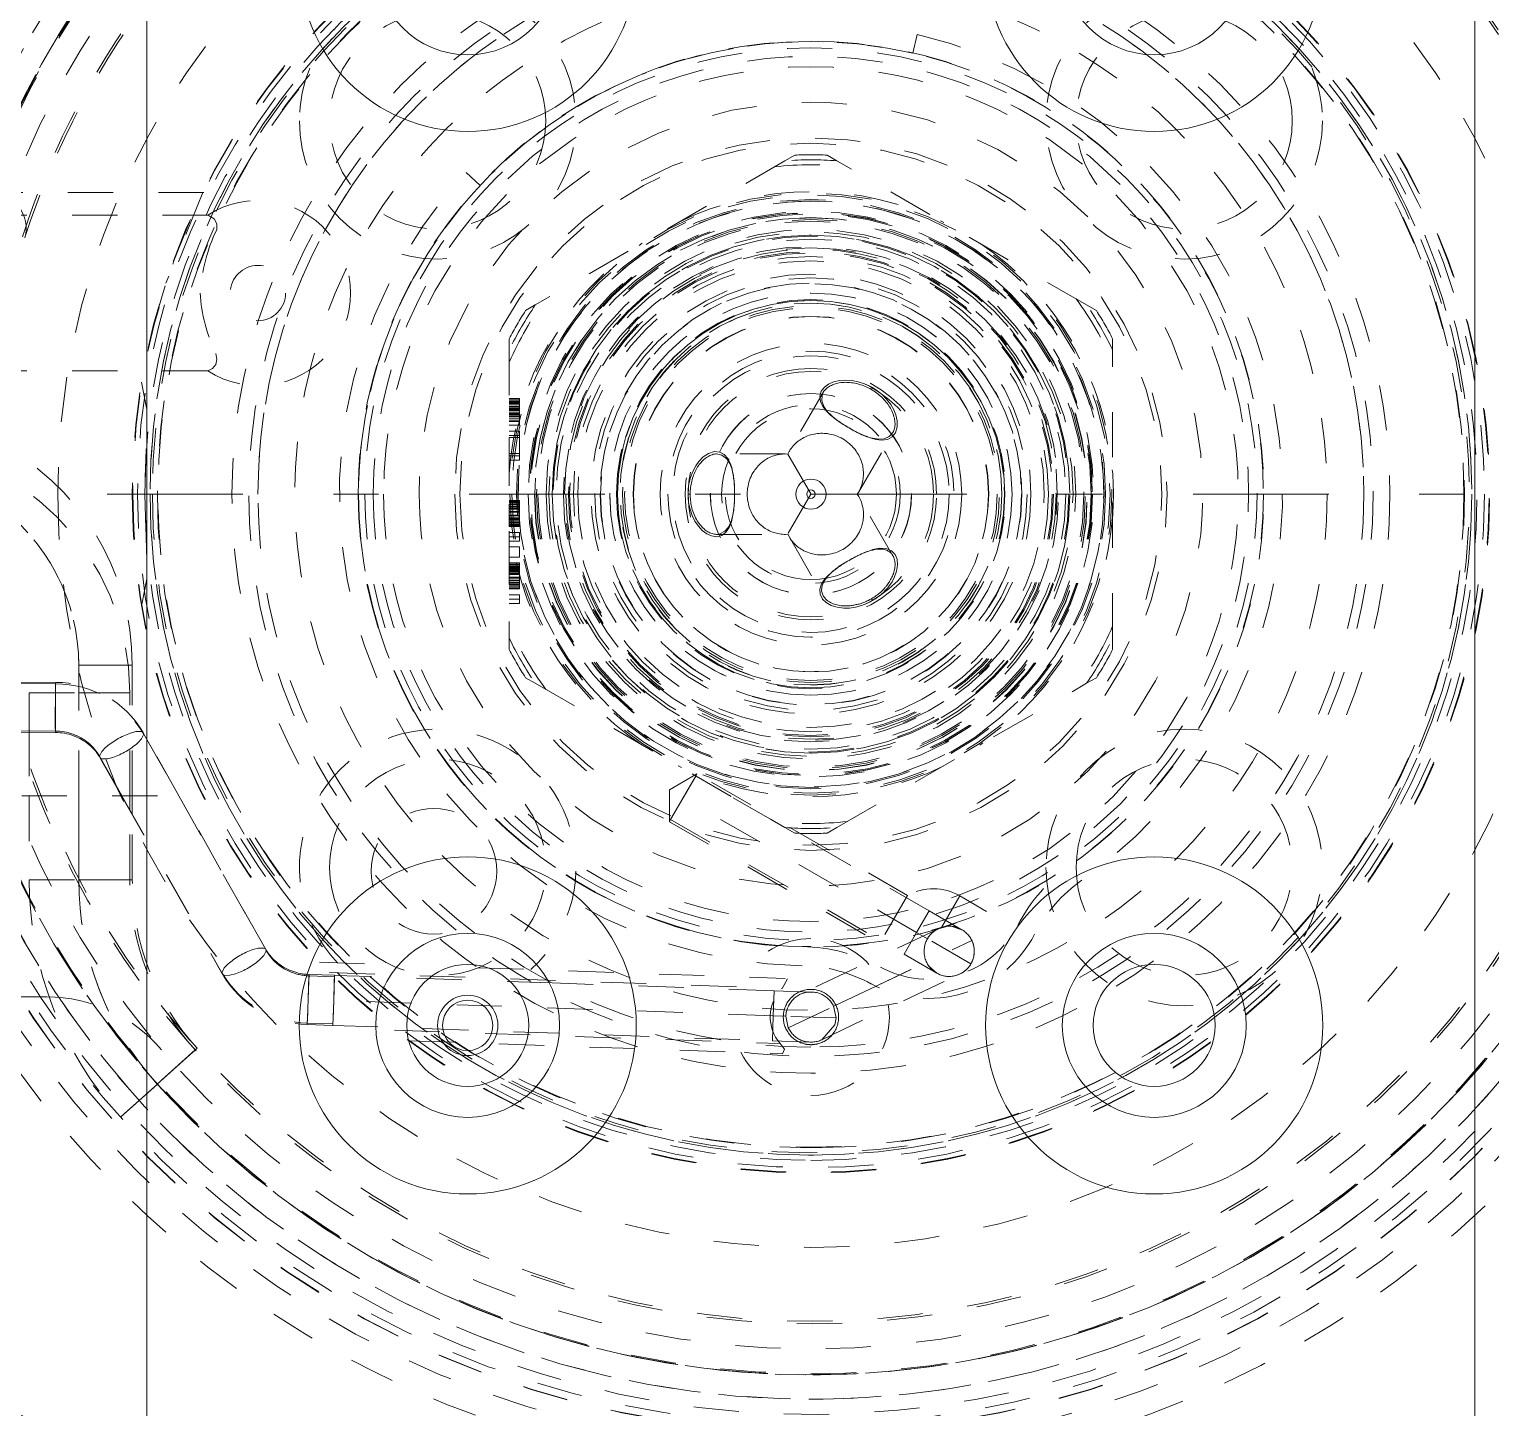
# Model space of a CAD drawing. Header units: millimetres. Extents: x 0 to 1189, y 0 to 841.
# Drawn here: x 225.45 to 254.52, y 217.83 to 245.25 of the extents above; entities that cross this region are included whole.
import ezdxf

# ---------------------------------------------------------------- set-up
doc = ezdxf.new("R2010")
doc.units = ezdxf.units.MM
for name, pattern in [('_..__..__..__.._', [1.8, 0.9, -0.9]), ('______....__....', [7.2, 2.7, -1.8, 0.9, -1.8]), ('________________', [0])]:
    doc.linetypes.add(name, pattern=pattern)

# ---------------------------------------------------------------- blocks, each defined once
blk = doc.blocks.new('D_FRAME_VIEW@1506')
at = {"color": 9, "linetype": '________________', "lineweight": 9, "true_color": 0xb1b1f0}
for p, q in [((227.792, 216.7), (227.792, 255.3)), ((254.208, 216.7), (254.208, 255.3))]:
    blk.add_line(p, q, dxfattribs=at)
at = {"color": 253, "linetype": '_..__..__..__.._', "lineweight": 9, "true_color": 0xacacac}
for p, q in [((243.025, 244.769), (243.11, 245.14)), ((240.483, 242.63), (235.517, 239.762)), ((240.678, 242.742), (240.483, 242.63)), ((241.517, 242.63), (241.322, 242.742)), ((246.483, 239.762), (241.517, 242.63)), ((234.14, 242.397), (234.418, 242.138)), ((228.92, 242), (223.5, 242)), ((228.906, 242), (228.168, 240.193)), ((229.003, 241.549), (224.759, 241.549)), ((228.153, 240.146), (227.968, 239.521)), ((235.517, 239.762), (235.322, 239.65)), ((246.678, 239.65), (246.483, 239.762)), ((235, 239.092), (235, 238.867)), ((247, 238.867), (247, 239.092)), ((235, 238.867), (235, 233.133)), ((247, 233.133), (247, 238.867)), ((229.003, 238.451), (223.563, 238.451)), ((227.792, 237.684), (227.686, 238.23)), ((242.223, 238.118), (242.202, 238.081)), ((235, 237.903), (235.2, 237.903)), ((235, 237.874), (235.2, 237.874)), ((235, 237.846), (235.2, 237.846)), ((235, 237.831), (235.2, 237.831)), ((235.2, 237.831), (235.2, 237.903)), ((235.2, 237.817), (235.2, 237.831)), ((241.245, 238.024), (240.564, 236.845)), ((235, 237.817), (235.2, 237.817)), ((235, 237.802), (235.2, 237.802)), ((235, 237.774), (235.2, 237.774)), ((235, 237.745), (235.2, 237.745)), ((235, 237.73), (235.2, 237.73)), ((235, 237.702), (235.2, 237.702)), ((235, 237.687), (235.2, 237.687)), ((235, 237.673), (235.2, 237.673)), ((235, 237.658), (235.2, 237.658)), ((235, 237.615), (235.2, 237.615)), ((235, 237.601), (235.2, 237.601)), ((235, 237.586), (235.2, 237.586)), ((235, 237.572), (235.2, 237.572)), ((235, 237.543), (235.2, 237.543)), ((235.2, 237.802), (235.2, 237.817)), ((235.2, 237.774), (235.2, 237.802)), ((235.2, 237.73), (235.2, 237.774)), ((235.2, 237.702), (235.2, 237.73)), ((235.2, 237.687), (235.2, 237.702)), ((235.2, 237.673), (235.2, 237.687)), ((235.2, 237.601), (235.2, 237.673)), ((235.2, 237.586), (235.2, 237.601)), ((235.2, 237.572), (235.2, 237.586)), ((235.2, 237.543), (235.2, 237.572)), ((235.2, 237.514), (235.2, 237.543)), ((227.75, 236.005), (227.792, 237.31)), ((235, 237.514), (235.2, 237.514)), ((235, 237.471), (235.2, 237.471)), ((235, 237.442), (235.2, 237.442)), ((235, 237.37), (235.2, 237.37)), ((235, 237.255), (235.2, 237.255)), ((235.2, 237.471), (235.2, 237.514)), ((235.2, 237.442), (235.2, 237.471)), ((235.2, 237.37), (235.2, 237.442)), ((235.2, 237.125), (235.2, 237.255)), ((235, 237.169), (235.2, 237.169)), ((235, 236.765), (235, 237.125)), ((235, 237.125), (235.2, 237.125)), ((235.2, 236.765), (235.2, 237.125)), ((241.95, 236.045), (242.631, 237.224)), ((235, 236.809), (235.2, 236.809)), ((235, 236.679), (235, 236.765)), ((235, 236.765), (235.2, 236.765)), ((235, 236.679), (235.2, 236.679)), ((235.2, 236.679), (235.2, 236.765)), ((240.486, 236.8), (239.124, 236.8)), ((240.539, 236.798), (240.486, 236.8)), ((240.564, 236.845), (240.539, 236.798)), ((240.539, 236.798), (241, 236)), ((227.792, 234.691), (227.75, 236.005)), ((235, 235.872), (235.2, 235.872)), ((235, 235.858), (235.2, 235.858)), ((235, 235.844), (235.2, 235.844)), ((235, 235.829), (235.2, 235.829)), ((235, 235.8), (235.2, 235.8)), ((235, 235.8), (235, 235.757)), ((235, 235.786), (235.2, 235.786)), ((235.2, 235.844), (235.2, 235.872)), ((235.2, 235.8), (235.2, 235.844)), ((235.2, 235.728), (235.2, 235.8)), ((238.555, 236), (238.597, 236)), ((241, 236), (240.539, 235.202)), ((241, 236), (241.921, 236)), ((241.921, 236), (241.95, 236.045)), ((241.95, 235.955), (241.921, 236)), ((242.631, 234.775), (241.95, 235.955)), ((235, 235.757), (235.2, 235.757)), ((235, 235.757), (235, 235.699)), ((235, 235.728), (235.2, 235.728)), ((235, 235.714), (235.2, 235.714)), ((235, 235.699), (235.2, 235.699)), ((235, 235.699), (235, 235.642)), ((235, 235.656), (235.2, 235.656)), ((235, 235.642), (235.2, 235.642)), ((235, 235.642), (235, 235.584)), ((235, 235.584), (235.2, 235.584)), ((235, 235.584), (235, 235.57)), ((235, 235.57), (235.2, 235.57)), ((235, 235.498), (235, 235.57)), ((235, 235.527), (235.2, 235.527)), ((235, 235.512), (235.2, 235.512)), ((235, 235.498), (235.2, 235.498)), ((235, 235.426), (235, 235.498)), ((235.2, 235.656), (235.2, 235.728)), ((235.2, 235.57), (235.2, 235.656)), ((235.2, 235.498), (235.2, 235.57)), ((235.2, 235.426), (235.2, 235.498)), ((235, 235.469), (235.2, 235.469)), ((235, 235.44), (235.2, 235.44)), ((235, 235.426), (235.2, 235.426)), ((235, 235.383), (235, 235.426)), ((235, 235.397), (235.2, 235.397)), ((235, 235.383), (235.2, 235.383)), ((235, 235.354), (235, 235.383)), ((235, 235.368), (235.2, 235.368)), ((235, 235.354), (235.2, 235.354)), ((235, 235.239), (235.2, 235.239)), ((235, 235.152), (235, 235.239)), ((235.2, 235.383), (235.2, 235.426)), ((235.2, 235.354), (235.2, 235.383)), ((235.2, 235.152), (235.2, 235.239)), ((240.486, 235.2), (240.539, 235.202)), ((240.539, 235.202), (240.564, 235.155)), ((235, 235.152), (235.2, 235.152)), ((235, 235.066), (235, 235.152)), ((235, 235.066), (235.2, 235.066)), ((235, 234.951), (235.2, 234.951)), ((235.2, 235.066), (235.2, 235.152)), ((235.2, 234.749), (235.2, 234.951)), ((239.125, 235.2), (240.486, 235.2)), ((240.564, 235.155), (241.245, 233.976)), ((235, 234.749), (235.2, 234.749)), ((235, 234.634), (235.2, 234.634)), ((235.2, 234.605), (235.2, 234.634)), ((241.76, 234.683), (241.928, 234.774)), ((235, 234.605), (235.2, 234.605)), ((235, 234.59), (235.2, 234.59)), ((235, 234.562), (235.2, 234.562)), ((235, 234.562), (235, 234.547)), ((235, 234.547), (235.2, 234.547)), ((235, 234.547), (235, 234.518)), ((235, 234.533), (235.2, 234.533)), ((235, 234.518), (235.2, 234.518)), ((235, 234.518), (235, 234.475)), ((235, 234.504), (235.2, 234.504)), ((235, 234.49), (235.2, 234.49)), ((235, 234.475), (235.2, 234.475)), ((235, 234.475), (235, 234.432)), ((235, 234.461), (235.2, 234.461)), ((235, 234.432), (235.2, 234.432)), ((235, 234.432), (235, 234.331)), ((235, 234.418), (235.2, 234.418)), ((235, 234.403), (235.2, 234.403)), ((235, 234.346), (235.2, 234.346)), ((235, 234.331), (235.2, 234.331)), ((235, 234.331), (235, 234.288)), ((235.2, 234.562), (235.2, 234.605)), ((235.2, 234.49), (235.2, 234.562)), ((235.2, 234.418), (235.2, 234.49)), ((235.2, 234.346), (235.2, 234.418)), ((235.2, 234.274), (235.2, 234.346)), ((227.686, 233.77), (227.792, 234.316)), ((235, 234.288), (235.2, 234.288)), ((235, 234.288), (235, 234.245)), ((235, 234.274), (235.2, 234.274)), ((235, 234.245), (235.2, 234.245)), ((235, 234.245), (235, 234.216)), ((235, 234.216), (235.2, 234.216)), ((235, 234.216), (235, 234.202)), ((235, 234.202), (235.2, 234.202)), ((235, 234.187), (235.2, 234.187)), ((235, 234.158), (235.2, 234.158)), ((235, 234.13), (235.2, 234.13)), ((235, 234.115), (235.2, 234.115)), ((235.2, 234.202), (235.2, 234.274)), ((235.2, 234.158), (235.2, 234.202)), ((235.2, 234.13), (235.2, 234.158)), ((235.2, 234.115), (235.2, 234.13)), ((235, 234), (235.2, 234)), ((235, 233.913), (235.2, 233.913)), ((235, 233.827), (235.2, 233.827)), ((235.2, 233.913), (235.2, 234)), ((235.2, 233.827), (235.2, 233.913)), ((242.223, 233.882), (242.202, 233.919)), ((235, 233.133), (235, 232.908)), ((247, 232.908), (247, 233.133)), ((226.435, 232.6), (227.5, 232.6)), ((226.435, 232.6), (227.5, 232.6)), ((226.435, 230), (226.435, 232.6)), ((226.435, 230), (226.435, 232.6)), ((227.5, 232.6), (226.435, 232.6)), ((227.5, 232.6), (226.435, 232.6)), ((226.435, 232.6), (226.435, 230)), ((226.435, 232.6), (226.435, 230)), ((227.5, 230), (227.5, 232.6)), ((208.975, 232.367), (225.974, 232.228)), ((225.976, 232.256), (208.977, 232.396)), ((235.322, 232.35), (235.517, 232.238)), ((246.483, 232.238), (246.678, 232.35)), ((225.974, 232.228), (225.968, 231.26)), ((225.97, 231.288), (225.976, 232.256)), ((225.976, 232.256), (225.974, 232.228)), ((235.517, 232.238), (240.483, 229.37)), ((241.517, 229.37), (246.483, 232.238)), ((208.97, 231.428), (225.97, 231.288)), ((208.968, 231.399), (225.968, 231.26)), ((225.968, 231.26), (225.97, 231.288)), ((227.715, 231.262), (227.73, 231.225)), ((228.429, 230), (227.715, 231.262)), ((227.73, 231.225), (228.423, 230)), ((226.863, 230.749), (226.848, 230.787)), ((226.848, 230.787), (227.293, 230)), ((226.849, 230.774), (226.863, 230.75)), ((226.863, 230.75), (227.287, 230)), ((238.733, 230.438), (238.183, 230.121)), ((238.458, 229.962), (238.707, 230.393)), ((238.465, 229.974), (238.714, 230.405)), ((243.349, 227.713), (238.707, 230.393)), ((238.714, 230.405), (238.733, 230.438)), ((242.921, 228.02), (238.733, 230.438)), ((223.5, 230), (228.92, 230)), ((226.435, 228.328), (226.435, 230)), ((226.435, 228.328), (226.435, 230)), ((226.435, 230), (226.435, 228.328)), ((226.435, 230), (226.435, 228.328)), ((227.287, 230), (229.284, 226.47)), ((227.293, 230), (229.283, 226.481)), ((227.5, 229.634), (227.5, 230)), ((228.423, 230), (230.166, 226.92)), ((230.15, 226.957), (228.429, 230)), ((238.183, 230.121), (238.183, 229.486)), ((238.451, 229.951), (238.465, 229.974)), ((238.202, 229.519), (238.451, 229.951)), ((238.209, 229.531), (238.458, 229.962)), ((243.1, 227.282), (238.458, 229.962)), ((243.1, 227.282), (238.458, 229.962)), ((227.5, 229.624), (227.5, 229.634)), ((227.5, 228.328), (227.5, 229.624)), ((238.183, 229.486), (238.202, 229.519)), ((238.183, 229.486), (242.324, 227.095)), ((238.209, 229.531), (242.851, 226.85)), ((240.483, 229.37), (240.678, 229.258)), ((241.322, 229.258), (241.517, 229.37)), ((226.435, 228.328), (227.45, 228.328)), ((226.435, 228.328), (227.5, 228.328)), ((227.45, 228.328), (226.435, 228.328)), ((227.45, 228.328), (226.435, 228.328)), ((227.45, 228.328), (227.5, 228.328)), ((227.5, 228.328), (227.45, 228.328)), ((227.5, 228.328), (227.45, 228.328)), ((242.921, 228.02), (242.395, 227.109)), ((243.6, 227.384), (243.961, 228.009)), ((243.6, 227.384), (243.961, 228.009)), ((244.492, 227.702), (243.961, 228.009)), ((243.1, 227.282), (243.349, 227.713)), ((243.999, 227.338), (243.349, 227.713)), ((243.536, 227.357), (240.786, 226.05)), ((243.791, 227.405), (243.999, 227.338)), ((242.182, 226.162), (244.202, 227.121)), ((242.851, 226.85), (243.1, 227.282)), ((244.183, 226.657), (243.1, 227.282)), ((243.317, 227.157), (243.1, 227.282)), ((243.305, 227.135), (243.317, 227.157)), ((243.317, 227.157), (243.33, 227.177)), ((230.15, 226.957), (230.166, 226.92)), ((242.851, 226.85), (243.501, 226.476)), ((229.299, 226.444), (229.283, 226.481)), ((231.222, 226.692), (232.634, 226.643)), ((231.423, 226.485), (240.425, 226.17)), ((234.38, 226.582), (240.485, 226.368)), ((240.548, 225.385), (243.298, 226.692)), ((243.501, 226.476), (243.34, 226.621)), ((229.284, 226.47), (229.298, 226.444)), ((229.298, 226.444), (229.299, 226.444)), ((231.015, 226.419), (230.981, 225.451)), ((230.986, 225.58), (231.012, 226.319)), ((231.012, 226.319), (231.016, 226.447)), ((231.016, 226.447), (231.015, 226.419)), ((231.015, 226.419), (231.522, 226.401)), ((231.523, 226.43), (231.016, 226.447)), ((231.506, 225.932), (231.522, 226.401)), ((231.519, 226.301), (231.506, 225.932)), ((231.523, 226.43), (231.519, 226.301)), ((235.854, 226.278), (231.523, 226.429)), ((240.268, 226.124), (235.854, 226.278)), ((240.425, 226.17), (240.531, 226.358)), ((241.214, 225.15), (243.961, 226.456)), ((225.801, 226), (201.5, 226)), ((225.801, 226), (201.5, 226)), ((231.488, 225.434), (231.506, 225.932)), ((231.506, 225.932), (231.493, 225.562)), ((240.25, 225.626), (231.506, 225.932)), ((240.25, 225.626), (231.506, 225.932)), ((240.25, 225.626), (240.268, 226.124)), ((241.017, 226.098), (240.268, 226.124)), ((241.485, 225.83), (242.182, 226.162)), ((240.233, 225.129), (240.25, 225.626)), ((241.499, 225.583), (240.25, 225.626)), ((240.5, 225.617), (240.25, 225.626)), ((240.55, 225.386), (240.5, 225.617)), ((241.45, 225.814), (241.5, 225.583)), ((241.452, 225.815), (241.485, 225.83)), ((230.981, 225.451), (230.982, 225.48)), ((230.981, 225.451), (231.488, 225.434)), ((230.982, 225.48), (230.986, 225.58)), ((230.982, 225.48), (231.489, 225.462)), ((231.489, 225.462), (231.488, 225.434)), ((231.488, 225.434), (240.233, 225.129)), ((231.493, 225.562), (231.489, 225.462)), ((232.718, 225.339), (240.387, 225.071)), ((241.473, 225.443), (241.215, 225.148)), ((241.5, 225.583), (241.473, 225.443)), ((232.995, 225.129), (240.432, 224.869)), ((240.233, 225.129), (240.982, 225.102)), ((227.998, 224.265), (228.788, 224.978)), ((227.998, 224.265), (228.788, 224.978)), ((228.253, 224.495), (228.643, 224.847)), ((228.643, 224.847), (228.254, 224.496)), ((228.643, 224.847), (228.788, 224.978)), ((228.75, 224.944), (228.643, 224.847)), ((228.788, 224.978), (228.75, 224.944)), ((228.254, 224.496), (227.997, 224.265)), ((227.997, 224.265), (228.253, 224.495))]:
    blk.add_line(p, q, dxfattribs=at)
at = {"color": 251, "linetype": '_..__..__..__.._', "lineweight": 9, "true_color": 0x48534a}
for p, q in [((225.45, 232.05), (227.45, 232.05)), ((225.45, 232.05), (226.45, 232.05)), ((225.45, 232.05), (226.45, 232.05)), ((225.45, 232.05), (226.45, 232.05)), ((225.45, 232.05), (225.45, 231.292)), ((226.45, 232.05), (227.45, 232.05)), ((226.45, 232.05), (227.45, 232.05)), ((226.45, 232.05), (227.45, 232.05)), ((227.45, 230), (227.45, 232.05)), ((225.45, 231.292), (225.45, 230)), ((225.45, 230), (225.45, 228.328)), ((227.45, 229.722), (227.45, 230)), ((227.45, 229.712), (227.45, 229.722)), ((227.45, 228.328), (227.45, 229.712)), ((225.45, 228.328), (226.45, 228.328)), ((225.45, 228.328), (226.435, 228.328)), ((225.45, 228.328), (226.435, 228.328)), ((225.45, 228.328), (226.45, 228.328)), ((226.435, 228.328), (227.45, 228.328)), ((226.435, 228.328), (227.45, 228.328)), ((226.45, 228.328), (227.45, 228.328)), ((226.45, 228.328), (227.45, 228.328)), ((228.751, 224.945), (228.008, 224.275)), ((228.751, 224.945), (228.008, 224.275)), ((228.751, 224.945), (228.008, 224.275)), ((228.751, 224.945), (228.008, 224.275)), ((227.266, 223.606), (228.008, 224.275)), ((228.008, 224.275), (227.266, 223.606)), ((227.266, 223.606), (228.008, 224.275)), ((228.008, 224.275), (227.266, 223.606))]:
    blk.add_line(p, q, dxfattribs=at)
at = {"color": 253, "linetype": '_..__..__..__.._', "lineweight": 9, "true_color": 0xbeb69e}
blk.add_line((225.801, 226), (201.5, 226), dxfattribs=at)
at = {"color": 9, "linetype": '________________', "lineweight": 9, "true_color": 0xb1b1f0, "extrusion": (0, 0, -1)}
for points in [[(-213.263, 237.016, 0.382537), (-230.81, 258.03), (-231.505, 258.097), (-232.193, 258.136), (-232.872, 258.149), (-232.872, 258.149)], [(-249.128, 258.149, 0.376706), (-268.518, 240.209, 0.034882), (-268.737, 237.016)], [(-232.872, 213.851, 0.376706), (-213.482, 231.791, 0.034882), (-213.263, 234.984)], [(-268.737, 234.984, 0.382537), (-251.19, 213.97), (-250.495, 213.903), (-249.807, 213.864), (-249.128, 213.851), (-249.128, 213.851)]]:
    blk.add_lwpolyline(points, format="xyb", dxfattribs=at)
at = {"color": 253, "linetype": '_..__..__..__.._', "lineweight": 9, "true_color": 0xacacac}
for points in [[(228.851, 240, -0.095748), (229.179, 241.26), (229.18, 241.378), (229.126, 241.473), (229.029, 241.538), (229.003, 241.549), (229.003, 241.549)], [(229.003, 238.451), (229.093, 238.498), (229.164, 238.578), (229.185, 238.678), (229.165, 238.797), (229.165, 238.797, -0.101757), (228.851, 240)], [(230.166, 226.92), (230.25, 226.795), (230.318, 226.719), (230.413, 226.635), (230.519, 226.562), (230.635, 226.504), (230.635, 226.504, 0.0929), (231.015, 226.419)]]:
    blk.add_lwpolyline(points, format="xyb", dxfattribs=at)
at = {"color": 253, "linetype": '_..__..__..__.._', "lineweight": 9, "true_color": 0xacacac, "extrusion": (0, 0, -1)}
for points in [[(-241.76, 237.317, 0.063098), (-241.314, 237.642), (-241.236, 237.74), (-241.188, 237.843), (-241.175, 237.946), (-241.203, 238.047), (-241.268, 238.129), (-241.349, 238.189), (-241.45, 238.233), (-241.572, 238.26), (-241.688, 238.267), (-241.813, 238.259), (-241.941, 238.234), (-242.068, 238.193), (-242.161, 238.151), (-242.223, 238.118), (-242.223, 238.118)], [(-242.223, 238.118), (-242.309, 238.063), (-242.414, 237.98), (-242.506, 237.886), (-242.586, 237.783), (-242.647, 237.677), (-242.689, 237.578), (-242.717, 237.458), (-242.718, 237.338), (-242.683, 237.221), (-242.618, 237.139), (-242.523, 237.09), (-242.412, 237.074), (-242.285, 237.089), (-242.285, 237.089, 0.077185), (-241.76, 237.317)], [(-241.76, 237.317, 0.046985), (-241.413, 237.556), (-241.322, 237.647), (-241.255, 237.742), (-241.214, 237.856), (-241.22, 237.964), (-241.245, 238.024), (-241.245, 238.024)], [(-242.631, 237.224), (-242.559, 237.145), (-242.459, 237.101), (-242.353, 237.092), (-242.224, 237.111), (-242.224, 237.111, 0.0675), (-241.76, 237.317)], [(-238.555, 236), (-238.559, 236.103), (-238.572, 236.203), (-238.603, 236.33), (-238.65, 236.453), (-238.708, 236.563), (-238.767, 236.647), (-238.858, 236.742), (-238.961, 236.809), (-239.076, 236.845), (-239.185, 236.838), (-239.276, 236.791), (-239.347, 236.712), (-239.403, 236.601), (-239.403, 236.601, 0.086152), (-239.48, 236)], [(-239.124, 236.8), (-239.229, 236.778), (-239.324, 236.705), (-239.386, 236.608), (-239.425, 236.507), (-239.425, 236.507, 0.068242), (-239.48, 236)], [(-239.48, 236, 0.062991), (-239.421, 235.451), (-239.375, 235.334), (-239.31, 235.241), (-239.228, 235.178), (-239.125, 235.152), (-239.021, 235.168), (-238.928, 235.209), (-238.837, 235.277), (-238.76, 235.361), (-238.692, 235.463), (-238.637, 235.576), (-238.595, 235.699), (-238.567, 235.829), (-238.557, 235.931), (-238.555, 236), (-238.555, 236)], [(-239.48, 236, 0.046753), (-239.446, 235.581), (-239.413, 235.457), (-239.36, 235.344), (-239.289, 235.261), (-239.189, 235.208), (-239.125, 235.2), (-239.125, 235.2)], [(-241.76, 234.683, 0.063475), (-242.263, 234.906), (-242.367, 234.924), (-242.495, 234.918), (-242.605, 234.87), (-242.673, 234.797), (-242.712, 234.704), (-242.721, 234.586), (-242.702, 234.467), (-242.664, 234.356), (-242.614, 234.257), (-242.543, 234.157), (-242.543, 234.157, 0.093309), (-242.223, 233.882)], [(-242.223, 233.882), (-242.111, 233.827), (-242.008, 233.786), (-241.883, 233.752), (-241.766, 233.734), (-241.655, 233.732), (-241.523, 233.749), (-241.402, 233.787), (-241.304, 233.842), (-241.229, 233.913), (-241.181, 234.01), (-241.177, 234.111), (-241.21, 234.213), (-241.277, 234.316), (-241.277, 234.316, 0.085426), (-241.76, 234.683)], [(-241.245, 233.976), (-241.212, 234.08), (-241.225, 234.189), (-241.274, 234.289), (-241.339, 234.372), (-241.339, 234.372, 0.064344), (-241.679, 234.635)], [(-226.848, 230.787), (-226.894, 230.881), (-226.967, 230.959), (-226.967, 230.959, 0.095303), (-227.464, 231.248), (-227.573, 231.277), (-227.679, 231.279), (-227.715, 231.262), (-227.715, 231.262)], [(-227.73, 231.225), (-227.684, 231.131), (-227.611, 231.053), (-227.611, 231.053, 0.095303), (-227.114, 230.764), (-227.005, 230.735), (-226.899, 230.733), (-226.863, 230.749), (-226.863, 230.749)], [(-229.283, 226.481), (-229.33, 226.576), (-229.403, 226.653), (-229.403, 226.653, 0.095307), (-229.899, 226.942), (-230.008, 226.971), (-230.115, 226.973), (-230.15, 226.957), (-230.15, 226.957)], [(-230.166, 226.92), (-230.119, 226.825), (-230.046, 226.748), (-230.046, 226.748, 0.095307), (-229.55, 226.459), (-229.441, 226.43), (-229.334, 226.428), (-229.299, 226.444), (-229.299, 226.444)]]:
    blk.add_lwpolyline(points, format="xyb", dxfattribs=at)
for points in [[(-241.245, 238.024), (-241.246, 238.026), (-241.258, 238.045), (-241.272, 238.063), (-241.287, 238.08), (-241.303, 238.096), (-241.322, 238.112), (-241.341, 238.126), (-241.362, 238.14), (-241.384, 238.153), (-241.407, 238.164), (-241.431, 238.175), (-241.447, 238.181), (-241.465, 238.188), (-241.487, 238.195), (-241.509, 238.201), (-241.532, 238.206), (-241.564, 238.213), (-241.597, 238.218), (-241.631, 238.221), (-241.658, 238.223), (-241.686, 238.224), (-241.714, 238.223), (-241.744, 238.222), (-241.776, 238.22), (-241.807, 238.216), (-241.839, 238.212), (-241.871, 238.206), (-241.902, 238.199), (-241.931, 238.192), (-241.959, 238.184), (-241.989, 238.175), (-242.02, 238.165), (-242.05, 238.154), (-242.08, 238.142), (-242.111, 238.128), (-242.141, 238.114), (-242.171, 238.098), (-242.202, 238.081)], [(-242.202, 238.081), (-242.229, 238.064), (-242.257, 238.047), (-242.284, 238.029), (-242.31, 238.01), (-242.335, 237.99), (-242.36, 237.97), (-242.384, 237.949), (-242.408, 237.928), (-242.43, 237.906), (-242.452, 237.883), (-242.475, 237.858), (-242.497, 237.832), (-242.516, 237.807), (-242.534, 237.782), (-242.552, 237.757), (-242.568, 237.732), (-242.582, 237.707), (-242.596, 237.682), (-242.608, 237.657), (-242.622, 237.626), (-242.634, 237.597), (-242.644, 237.567), (-242.652, 237.539), (-242.659, 237.51), (-242.665, 237.483), (-242.669, 237.456), (-242.671, 237.431), (-242.672, 237.406), (-242.672, 237.381), (-242.671, 237.357), (-242.668, 237.333), (-242.663, 237.309), (-242.657, 237.286), (-242.649, 237.264), (-242.64, 237.243), (-242.631, 237.224)], [(-238.597, 236), (-238.597, 236.034), (-238.599, 236.067), (-238.601, 236.1), (-238.605, 236.133), (-238.609, 236.165), (-238.615, 236.196), (-238.621, 236.228), (-238.628, 236.258), (-238.635, 236.288), (-238.644, 236.318), (-238.654, 236.348), (-238.664, 236.378), (-238.676, 236.407), (-238.689, 236.436), (-238.702, 236.464), (-238.716, 236.49), (-238.73, 236.516), (-238.746, 236.541), (-238.762, 236.565), (-238.778, 236.588), (-238.796, 236.61), (-238.813, 236.631), (-238.831, 236.651), (-238.849, 236.669), (-238.868, 236.687), (-238.886, 236.702), (-238.905, 236.717), (-238.925, 236.732), (-238.946, 236.745), (-238.967, 236.757), (-238.989, 236.768), (-239.011, 236.777), (-239.033, 236.785), (-239.056, 236.792), (-239.079, 236.796), (-239.101, 236.799), (-239.123, 236.8), (-239.124, 236.8)], [(-239.125, 235.2), (-239.122, 235.2), (-239.1, 235.201), (-239.077, 235.204), (-239.054, 235.209), (-239.032, 235.215), (-239.011, 235.222), (-238.991, 235.231), (-238.971, 235.241), (-238.951, 235.252), (-238.931, 235.264), (-238.911, 235.278), (-238.892, 235.293), (-238.874, 235.308), (-238.855, 235.325), (-238.838, 235.342), (-238.82, 235.361), (-238.807, 235.376), (-238.791, 235.395), (-238.774, 235.418), (-238.758, 235.441), (-238.739, 235.469), (-238.722, 235.498), (-238.706, 235.529), (-238.691, 235.56), (-238.676, 235.593), (-238.663, 235.626), (-238.651, 235.661), (-238.64, 235.696), (-238.632, 235.725), (-238.625, 235.755), (-238.618, 235.784), (-238.613, 235.814), (-238.608, 235.845), (-238.604, 235.875), (-238.601, 235.906), (-238.599, 235.937), (-238.597, 235.969), (-238.597, 236)], [(-241.928, 234.774), (-241.935, 234.778), (-241.954, 234.787), (-241.972, 234.796), (-241.994, 234.806), (-242.015, 234.815), (-242.037, 234.825), (-242.058, 234.834), (-242.08, 234.842), (-242.102, 234.85), (-242.128, 234.86), (-242.154, 234.868), (-242.18, 234.876), (-242.205, 234.884), (-242.228, 234.889), (-242.253, 234.895), (-242.28, 234.9), (-242.309, 234.904), (-242.339, 234.907), (-242.371, 234.908), (-242.404, 234.907), (-242.435, 234.903), (-242.462, 234.898), (-242.486, 234.891), (-242.506, 234.884), (-242.524, 234.876), (-242.539, 234.868), (-242.551, 234.86), (-242.562, 234.853), (-242.57, 234.847), (-242.58, 234.838), (-242.589, 234.83), (-242.598, 234.821), (-242.606, 234.811), (-242.614, 234.801), (-242.628, 234.781), (-242.631, 234.775)], [(-242.631, 234.775), (-242.64, 234.759), (-242.649, 234.738), (-242.657, 234.716), (-242.663, 234.693), (-242.668, 234.67), (-242.671, 234.648), (-242.672, 234.625), (-242.673, 234.602), (-242.672, 234.578), (-242.67, 234.554), (-242.667, 234.53), (-242.663, 234.506), (-242.657, 234.477), (-242.648, 234.447), (-242.639, 234.418), (-242.63, 234.394), (-242.62, 234.37), (-242.609, 234.346), (-242.597, 234.323), (-242.585, 234.3), (-242.571, 234.277), (-242.56, 234.258), (-242.548, 234.24), (-242.535, 234.221), (-242.522, 234.203), (-242.509, 234.185), (-242.503, 234.177), (-242.494, 234.166), (-242.486, 234.155), (-242.475, 234.142), (-242.462, 234.127), (-242.447, 234.111), (-242.43, 234.092), (-242.41, 234.073), (-242.388, 234.053), (-242.365, 234.033), (-242.346, 234.017), (-242.322, 233.999), (-242.3, 233.982), (-242.278, 233.967), (-242.257, 233.954), (-242.242, 233.944), (-242.228, 233.935), (-242.214, 233.927), (-242.202, 233.919)], [(-242.202, 233.919), (-242.174, 233.903), (-242.147, 233.888), (-242.121, 233.875), (-242.096, 233.864), (-242.072, 233.854), (-242.048, 233.844), (-242.026, 233.836), (-242.002, 233.828), (-241.978, 233.821), (-241.957, 233.815), (-241.937, 233.81), (-241.919, 233.805), (-241.902, 233.802), (-241.882, 233.797), (-241.862, 233.793), (-241.841, 233.79), (-241.821, 233.787), (-241.801, 233.784), (-241.781, 233.782), (-241.762, 233.781), (-241.728, 233.779), (-241.694, 233.778), (-241.661, 233.778), (-241.629, 233.78), (-241.601, 233.782), (-241.573, 233.786), (-241.546, 233.791), (-241.519, 233.796), (-241.494, 233.803), (-241.469, 233.81), (-241.444, 233.819), (-241.417, 233.83), (-241.391, 233.843), (-241.367, 233.856), (-241.344, 233.871), (-241.323, 233.887), (-241.303, 233.904), (-241.287, 233.92), (-241.273, 233.936), (-241.26, 233.952), (-241.249, 233.969), (-241.245, 233.976)], [(-225.968, 231.26), (-226.014, 231.258), (-226.06, 231.255), (-226.106, 231.25), (-226.152, 231.243), (-226.197, 231.233), (-226.242, 231.223), (-226.286, 231.21), (-226.329, 231.195), (-226.371, 231.179), (-226.413, 231.161), (-226.454, 231.141), (-226.493, 231.119), (-226.532, 231.096), (-226.569, 231.071), (-226.605, 231.045), (-226.64, 231.017), (-226.674, 230.988), (-226.706, 230.957), (-226.736, 230.926), (-226.765, 230.893), (-226.792, 230.858), (-226.817, 230.823), (-226.841, 230.787), (-226.849, 230.774)], [(-225.97, 231.288), (-226.015, 231.287), (-226.059, 231.284), (-226.104, 231.279), (-226.148, 231.272), (-226.192, 231.263), (-226.235, 231.252), (-226.278, 231.24), (-226.321, 231.225), (-226.362, 231.209), (-226.403, 231.192), (-226.443, 231.172), (-226.482, 231.151), (-226.52, 231.128), (-226.556, 231.104), (-226.592, 231.078), (-226.626, 231.051), (-226.659, 231.022), (-226.691, 230.992), (-226.721, 230.961), (-226.75, 230.928), (-226.777, 230.894), (-226.802, 230.859), (-226.826, 230.824), (-226.848, 230.787)], [(-231.016, 226.447), (-230.962, 226.451), (-230.908, 226.456), (-230.855, 226.465), (-230.803, 226.476), (-230.751, 226.49), (-230.708, 226.503), (-230.666, 226.518), (-230.625, 226.535), (-230.585, 226.553), (-230.546, 226.573), (-230.508, 226.595), (-230.47, 226.618), (-230.434, 226.642), (-230.399, 226.668), (-230.366, 226.695), (-230.334, 226.724), (-230.303, 226.754), (-230.268, 226.791), (-230.235, 226.831), (-230.204, 226.871), (-230.176, 226.913), (-230.15, 226.957)], [(-241, 225.05), (-240.992, 225.05), (-240.983, 225.05), (-240.975, 225.051), (-240.967, 225.051), (-240.958, 225.052), (-240.95, 225.052), (-240.941, 225.053), (-240.933, 225.054), (-240.921, 225.056), (-240.909, 225.058), (-240.898, 225.06), (-240.886, 225.062), (-240.874, 225.065), (-240.862, 225.068), (-240.845, 225.072), (-240.828, 225.078), (-240.811, 225.084), (-240.793, 225.09), (-240.775, 225.098), (-240.757, 225.107), (-240.738, 225.116), (-240.718, 225.128), (-240.698, 225.14), (-240.678, 225.154), (-240.658, 225.169), (-240.639, 225.185), (-240.62, 225.202), (-240.602, 225.221), (-240.584, 225.24), (-240.567, 225.26), (-240.552, 225.281), (-240.537, 225.303), (-240.524, 225.325), (-240.511, 225.348), (-240.501, 225.369), (-240.491, 225.391), (-240.483, 225.414), (-240.475, 225.436), (-240.468, 225.458), (-240.463, 225.481), (-240.458, 225.504), (-240.455, 225.527), (-240.452, 225.549), (-240.451, 225.572), (-240.45, 225.593), (-240.45, 225.614), (-240.451, 225.635), (-240.453, 225.655), (-240.455, 225.676), (-240.459, 225.696), (-240.463, 225.716), (-240.468, 225.739), (-240.475, 225.762), (-240.482, 225.785), (-240.491, 225.807), (-240.5, 225.829), (-240.511, 225.851), (-240.523, 225.873), (-240.535, 225.895), (-240.549, 225.915), (-240.564, 225.935), (-240.579, 225.955), (-240.595, 225.973), (-240.612, 225.991), (-240.63, 226.008), (-240.649, 226.024), (-240.669, 226.039), (-240.689, 226.054), (-240.711, 226.068), (-240.733, 226.081), (-240.755, 226.092), (-240.778, 226.103), (-240.801, 226.113), (-240.825, 226.121), (-240.849, 226.129), (-240.874, 226.135), (-240.899, 226.141), (-240.924, 226.145), (-240.949, 226.148), (-240.974, 226.149), (-241, 226.15)], [(-240.5, 225.617), (-240.502, 225.641), (-240.504, 225.664), (-240.508, 225.688), (-240.513, 225.711), (-240.519, 225.734), (-240.526, 225.756), (-240.535, 225.779), (-240.544, 225.801), (-240.554, 225.822), (-240.565, 225.843), (-240.578, 225.864), (-240.591, 225.884), (-240.605, 225.903), (-240.619, 225.922), (-240.635, 225.939), (-240.651, 225.957), (-240.669, 225.973), (-240.686, 225.989), (-240.705, 226.003), (-240.724, 226.017), (-240.744, 226.03), (-240.765, 226.041), (-240.786, 226.052)], [(-240.786, 226.052), (-240.786, 226.052), (-240.808, 226.061), (-240.83, 226.07), (-240.852, 226.077), (-240.875, 226.083), (-240.898, 226.088), (-240.922, 226.092), (-240.945, 226.095), (-240.969, 226.097), (-240.993, 226.098), (-241.017, 226.098), (-241.04, 226.096), (-241.064, 226.094), (-241.088, 226.09), (-241.111, 226.086), (-241.134, 226.08), (-241.157, 226.074), (-241.179, 226.066), (-241.201, 226.057), (-241.223, 226.047), (-241.244, 226.037), (-241.264, 226.025), (-241.284, 226.012), (-241.303, 225.998), (-241.321, 225.983), (-241.339, 225.967), (-241.356, 225.95), (-241.372, 225.933), (-241.387, 225.914), (-241.401, 225.896), (-241.415, 225.876), (-241.427, 225.856), (-241.439, 225.835), (-241.45, 225.814)], [(-241, 226.15), (-241.026, 226.149), (-241.051, 226.148), (-241.077, 226.145), (-241.102, 226.141), (-241.127, 226.135), (-241.152, 226.129), (-241.176, 226.121), (-241.2, 226.112), (-241.223, 226.103), (-241.246, 226.092), (-241.269, 226.08), (-241.291, 226.067), (-241.312, 226.053), (-241.332, 226.038), (-241.352, 226.023), (-241.371, 226.007), (-241.388, 225.99), (-241.405, 225.972), (-241.422, 225.954), (-241.437, 225.934), (-241.451, 225.914), (-241.465, 225.894), (-241.478, 225.872), (-241.49, 225.85), (-241.5, 225.829), (-241.51, 225.807), (-241.518, 225.785), (-241.525, 225.763), (-241.532, 225.74), (-241.537, 225.717), (-241.541, 225.698), (-241.545, 225.678), (-241.547, 225.658), (-241.549, 225.637), (-241.55, 225.617), (-241.55, 225.597), (-241.549, 225.576), (-241.548, 225.553), (-241.545, 225.529), (-241.542, 225.506), (-241.537, 225.483), (-241.532, 225.459), (-241.525, 225.436), (-241.517, 225.414), (-241.509, 225.391), (-241.499, 225.369), (-241.488, 225.347), (-241.474, 225.32), (-241.457, 225.295), (-241.44, 225.27), (-241.421, 225.246), (-241.4, 225.223), (-241.378, 225.201), (-241.356, 225.181), (-241.333, 225.162), (-241.309, 225.145), (-241.285, 225.129), (-241.26, 225.115), (-241.239, 225.105), (-241.218, 225.095), (-241.198, 225.087), (-241.177, 225.079), (-241.158, 225.073), (-241.138, 225.068), (-241.126, 225.065), (-241.114, 225.062), (-241.102, 225.06), (-241.091, 225.058), (-241.079, 225.056), (-241.067, 225.054), (-241.059, 225.053), (-241.05, 225.052), (-241.042, 225.052), (-241.033, 225.051), (-241.025, 225.051), (-241.016, 225.05), (-241.008, 225.05), (-241, 225.05)], [(-241.215, 225.148), (-241.214, 225.148), (-241.192, 225.139), (-241.17, 225.13), (-241.148, 225.123), (-241.125, 225.117), (-241.102, 225.112), (-241.078, 225.108), (-241.055, 225.105), (-241.031, 225.103), (-241.007, 225.102), (-240.983, 225.102), (-240.96, 225.104), (-240.936, 225.106), (-240.912, 225.11), (-240.889, 225.114), (-240.866, 225.12), (-240.843, 225.126), (-240.821, 225.134), (-240.799, 225.143), (-240.777, 225.153), (-240.756, 225.163), (-240.736, 225.175), (-240.716, 225.188), (-240.697, 225.202), (-240.679, 225.217), (-240.661, 225.233), (-240.644, 225.25), (-240.628, 225.267), (-240.613, 225.286), (-240.599, 225.304), (-240.585, 225.324), (-240.573, 225.344), (-240.561, 225.365), (-240.55, 225.386)]]:
    blk.add_lwpolyline(points, dxfattribs=at)
at = {"color": 253, "linetype": '_..__..__..__.._', "lineweight": 9, "true_color": 0xacacac}
for points in [[(241, 237.181), (240.964, 237.17), (240.929, 237.157), (240.894, 237.142), (240.859, 237.125), (240.831, 237.11), (240.805, 237.094), (240.778, 237.076), (240.752, 237.058), (240.727, 237.038), (240.707, 237.02), (240.686, 237.001), (240.666, 236.981), (240.646, 236.959), (240.627, 236.936), (240.607, 236.911), (240.589, 236.885), (240.571, 236.857), (240.564, 236.845)], [(241.634, 237.098), (241.598, 237.117), (241.562, 237.135), (241.524, 237.151), (241.486, 237.165), (241.447, 237.177), (241.407, 237.188), (241.367, 237.196), (241.327, 237.203), (241.294, 237.207), (241.261, 237.209), (241.228, 237.21), (241.195, 237.21), (241.162, 237.209), (241.129, 237.206), (241.097, 237.202), (241.064, 237.196), (241.032, 237.189), (241, 237.181)], [(241.95, 236.045), (241.958, 236.059), (241.973, 236.089), (241.987, 236.12), (241.999, 236.151), (242.01, 236.182), (242.019, 236.214), (242.027, 236.245), (242.033, 236.276), (242.038, 236.307), (242.042, 236.341), (242.044, 236.375), (242.045, 236.408), (242.045, 236.44), (242.042, 236.472), (242.039, 236.503), (242.035, 236.532), (242.029, 236.561), (242.023, 236.589), (242.014, 236.621), (242.004, 236.652), (241.992, 236.684), (241.98, 236.714), (241.965, 236.745), (241.95, 236.774), (241.934, 236.803), (241.916, 236.831), (241.897, 236.858), (241.878, 236.885), (241.857, 236.911), (241.835, 236.935), (241.813, 236.959), (241.789, 236.982), (241.765, 237.004), (241.734, 237.03), (241.701, 237.054), (241.668, 237.077), (241.634, 237.098)], [(240.486, 236.8), (240.47, 236.8), (240.437, 236.798), (240.405, 236.795), (240.373, 236.791), (240.335, 236.784), (240.299, 236.775), (240.265, 236.765), (240.233, 236.754), (240.203, 236.741), (240.174, 236.728), (240.145, 236.713), (240.118, 236.698), (240.091, 236.681), (240.059, 236.659), (240.028, 236.635), (239.999, 236.61), (239.971, 236.584), (239.949, 236.561), (239.927, 236.537), (239.907, 236.511), (239.887, 236.485), (239.869, 236.459), (239.847, 236.424), (239.827, 236.388), (239.809, 236.352), (239.793, 236.315), (239.779, 236.277), (239.767, 236.238), (239.756, 236.199), (239.748, 236.16), (239.741, 236.12), (239.736, 236.08), (239.733, 236.04), (239.733, 236)], [(239.733, 236), (239.733, 235.96), (239.736, 235.92), (239.741, 235.88), (239.748, 235.841), (239.756, 235.801), (239.767, 235.762), (239.779, 235.724), (239.793, 235.686), (239.809, 235.648), (239.827, 235.612), (239.847, 235.576), (239.868, 235.542), (239.887, 235.515), (239.906, 235.489), (239.927, 235.464), (239.949, 235.439), (239.971, 235.416), (239.993, 235.395), (240.016, 235.375), (240.04, 235.355), (240.065, 235.337), (240.091, 235.319), (240.118, 235.302), (240.145, 235.287), (240.174, 235.272), (240.203, 235.259), (240.233, 235.246), (240.259, 235.237), (240.286, 235.229), (240.314, 235.221), (240.343, 235.215), (240.373, 235.209), (240.405, 235.205), (240.437, 235.202), (240.47, 235.2), (240.486, 235.2)], [(241.634, 234.902), (241.665, 234.921), (241.696, 234.942), (241.726, 234.964), (241.755, 234.987), (241.783, 235.012), (241.81, 235.038), (241.836, 235.065), (241.86, 235.093), (241.884, 235.123), (241.906, 235.154), (241.927, 235.185), (241.946, 235.218), (241.963, 235.251), (241.98, 235.285), (241.994, 235.32), (242.003, 235.346), (242.012, 235.371), (242.019, 235.397), (242.026, 235.424), (242.032, 235.45), (242.036, 235.477), (242.04, 235.503), (242.043, 235.534), (242.045, 235.564), (242.046, 235.595), (242.045, 235.627), (242.043, 235.658), (242.04, 235.683), (242.037, 235.708), (242.032, 235.733), (242.027, 235.757), (242.021, 235.782), (242.013, 235.811), (242.003, 235.84), (241.991, 235.871), (241.978, 235.902), (241.966, 235.926), (241.952, 235.951), (241.95, 235.955)], [(240.564, 235.155), (240.572, 235.142), (240.589, 235.115), (240.608, 235.088), (240.627, 235.064), (240.652, 235.035), (240.677, 235.008), (240.702, 234.984), (240.728, 234.962), (240.753, 234.942), (240.778, 234.923), (240.805, 234.906), (240.832, 234.89), (240.859, 234.875), (240.894, 234.858), (240.929, 234.843), (240.964, 234.83), (241, 234.819)], [(241, 234.819), (241.032, 234.811), (241.064, 234.804), (241.097, 234.798), (241.129, 234.794), (241.162, 234.791), (241.195, 234.79), (241.228, 234.79), (241.261, 234.791), (241.294, 234.793), (241.327, 234.797), (241.367, 234.804), (241.407, 234.812), (241.447, 234.823), (241.486, 234.835), (241.524, 234.849), (241.562, 234.865), (241.598, 234.883), (241.634, 234.902)], [(243.999, 227.338), (243.977, 227.35), (243.955, 227.361), (243.933, 227.37), (243.91, 227.379), (243.886, 227.387), (243.863, 227.393), (243.839, 227.398), (243.815, 227.402), (243.795, 227.405), (243.776, 227.406), (243.756, 227.407), (243.737, 227.407), (243.717, 227.406), (243.693, 227.403), (243.669, 227.4), (243.645, 227.395), (243.621, 227.389), (243.598, 227.382), (243.575, 227.373), (243.552, 227.364), (243.53, 227.354), (243.508, 227.342), (243.487, 227.33), (243.466, 227.316), (243.446, 227.302), (243.429, 227.288), (243.412, 227.274), (243.396, 227.259), (243.381, 227.243), (243.366, 227.227), (243.353, 227.21), (243.34, 227.193), (243.328, 227.175), (243.317, 227.157)], [(243.317, 227.157), (243.306, 227.138), (243.297, 227.118), (243.288, 227.098), (243.281, 227.077), (243.274, 227.057), (243.268, 227.036), (243.263, 227.015), (243.259, 226.994), (243.256, 226.972), (243.254, 226.948), (243.252, 226.923), (243.252, 226.899), (243.253, 226.874), (243.255, 226.849), (243.258, 226.825), (243.263, 226.801), (243.268, 226.777), (243.275, 226.754), (243.283, 226.73), (243.292, 226.708), (243.302, 226.685), (243.311, 226.668), (243.32, 226.651), (243.331, 226.635), (243.342, 226.619), (243.353, 226.603), (243.369, 226.584), (243.385, 226.566), (243.403, 226.549), (243.421, 226.532), (243.44, 226.517), (243.459, 226.502), (243.48, 226.488), (243.501, 226.476)], [(244.183, 226.657), (244.193, 226.676), (244.203, 226.696), (244.211, 226.716), (244.219, 226.736), (244.226, 226.757), (244.232, 226.778), (244.237, 226.799), (244.241, 226.82), (244.244, 226.841), (244.246, 226.866), (244.248, 226.89), (244.248, 226.915), (244.247, 226.94), (244.245, 226.964), (244.241, 226.988), (244.237, 227.013), (244.232, 227.037), (244.225, 227.06), (244.217, 227.083), (244.208, 227.106), (244.198, 227.128), (244.189, 227.145), (244.18, 227.162), (244.169, 227.179), (244.158, 227.195), (244.146, 227.211), (244.131, 227.229), (244.114, 227.248), (244.097, 227.265), (244.079, 227.281), (244.06, 227.297), (244.04, 227.312), (244.02, 227.325), (243.999, 227.338)], [(243.501, 226.476), (243.522, 226.464), (243.545, 226.453), (243.567, 226.443), (243.59, 226.435), (243.613, 226.427), (243.637, 226.421), (243.661, 226.415), (243.685, 226.411), (243.704, 226.409), (243.724, 226.408), (243.743, 226.407), (243.763, 226.407), (243.782, 226.408), (243.807, 226.41), (243.831, 226.414), (243.855, 226.419), (243.878, 226.425), (243.902, 226.432), (243.925, 226.44), (243.948, 226.45), (243.97, 226.46), (243.992, 226.472), (244.013, 226.484), (244.033, 226.497), (244.053, 226.512), (244.071, 226.525), (244.087, 226.54), (244.103, 226.555), (244.119, 226.571), (244.133, 226.587), (244.147, 226.604), (244.16, 226.621), (244.172, 226.639), (244.183, 226.657)], [(240.432, 224.869), (240.474, 224.961), (240.407, 225.047), (240.387, 225.071)]]:
    blk.add_lwpolyline(points, dxfattribs=at)
at = {"color": 253, "linetype": '_..__..__..__.._', "lineweight": 9, "true_color": 0xbeb69e, "extrusion": (0, 0, -1)}
for radius in [55, 17, 13.5, 13.1]:
    blk.add_circle((-241, 236), radius, dxfattribs=at)
at = {"color": 253, "linetype": '_..__..__..__.._', "lineweight": 9, "true_color": 0xacacac, "extrusion": (0, 0, -1)}
for centre, radius in [((-241, 236), 19), ((-241, 236), 17), ((-241, 236), 17), ((-241, 236), 14.982), ((-241, 236), 13.5), ((-241, 236), 13.5), ((-241, 236), 13.49), ((-241, 236), 13.146), ((-241, 236), 13.1), ((-241, 236), 13.1), ((-233.575, 243.425), 2.75), ((-241, 236), 9.008), ((-241, 236), 8.875), ((-241, 236), 8.707), ((-241, 236), 8.5), ((-241, 236), 7.793), ((-241, 236), 7.086), ((-241, 236), 6.982), ((-241, 236), 5.987), ((-241, 236), 5.95), ((-241, 236), 5.625), ((-241, 236), 5.495), ((-241, 236), 5.46), ((-241, 236), 5.43), ((-241, 236), 5.267), ((-241, 236), 5.214), ((-241, 236), 5.15), ((-241, 236), 4.925), ((-241, 236), 4.64), ((-241, 236), 4.3), ((-241, 236), 4.195), ((-241, 236), 3.869), ((-241, 236), 3.747), ((-241, 236), 3.536), ((-241, 236), 2.844), ((-241, 236), 2.002), ((-248.425, 228.575), 2.75), ((-233.575, 228.575), 2.15), ((-248.425, 228.575), 2.15)]:
    blk.add_circle(centre, radius, dxfattribs=at)
at = {"color": 253, "linetype": '_..__..__..__.._', "lineweight": 9, "true_color": 0xacacac}
for centre, radius in [((241, 236), 18.65), ((241, 236), 18.646), ((241, 236), 13.396), ((241, 236), 13.146), ((241, 236), 12.99), ((241, 236), 11.518), ((241, 236), 11.182), ((241, 236), 11.182), ((241, 236), 10.268), ((248.425, 243.425), 2.75), ((233.575, 243.425), 2.15), ((248.425, 243.425), 2.15), ((241, 236), 5.86), ((241, 236), 5.833), ((241, 236), 5.6), ((241, 236), 5.595), ((241, 236), 5.574), ((241, 236), 5.13), ((241, 236), 5.07), ((241, 236), 4.875), ((241, 236), 4.825), ((241, 236), 4.8), ((230, 240), 0.55), ((241, 236), 4.725), ((241, 236), 4.375), ((241, 236), 4.187), ((241, 236), 3.854), ((241, 236), 3.795), ((241, 236), 3.706), ((241, 236), 3.531), ((241, 236), 3), ((241, 236), 2.75), ((241, 236), 2.44), ((241, 236), 2), ((241, 236), 1.776), ((233.5, 228.5), 1.25)]:
    blk.add_circle(centre, radius, dxfattribs=at)
at = {"color": 9, "linetype": '________________', "lineweight": 9, "true_color": 0xb1b1f0, "extrusion": (0, 0, -1)}
for centre, radius in [((-247.828, 246.566), 3.353), ((-234.172, 225.434), 3.353), ((-247.828, 225.434), 3.353), ((-234.172, 225.434), 1.213), ((-247.828, 225.434), 1.213), ((-234.172, 225.434), 0.6)]:
    blk.add_circle(centre, radius, dxfattribs=at)
at = {"color": 253, "linetype": '_..__..__..__.._', "lineweight": 9, "true_color": 0xbeb69e}
blk.add_circle((241, 236), 11.182, dxfattribs=at)
at = {"color": 9, "linetype": '_..__..__..__.._', "lineweight": 9, "true_color": 0xb1b1f0}
for radius in [10.268, 3.854, 1.776]:
    blk.add_circle((241, 236), radius, dxfattribs=at)
at = {"color": 9, "linetype": '_..__..__..__.._', "lineweight": 9, "true_color": 0xb1b1f0, "extrusion": (0, 0, -1)}
for radius in [6.982, 5.214, 4.3, 3.536]:
    blk.add_circle((-241, 236), radius, dxfattribs=at)
at = {"color": 7, "linetype": '________________', "lineweight": 9}
blk.add_circle((241, 236), 0.085, dxfattribs=at)
at = {"color": 9, "linetype": '________________', "lineweight": 9, "true_color": 0xb1b1f0}
blk.add_circle((234.172, 225.434), 0.5, dxfattribs=at)
at = {"color": 253, "linetype": '_..__..__..__.._', "lineweight": 9, "true_color": 0xbeb69e, "extrusion": (0, 0, -1)}
for centre, radius, start, end in [((-241, 236), 45, 11.7159, 348.2841), ((-241, 236), 45, 11.7159, 348.2841), ((-241, 236), 19.5, 30.8519, 329.1481), ((-241, 236), 18, 19.1875, 0), ((-241, 236), 11, 0, 180), ((-241, 236), 11, 270, 0), ((-225.801, 223), 3, 90, 139.4584)]:
    blk.add_arc(centre, radius, start, end, dxfattribs=at)
at = {"color": 9, "linetype": '________________', "lineweight": 9, "true_color": 0xb1b1f0, "extrusion": (0, 0, -1)}
for centre, radius, start, end in [((-233.888, 237.524), 22.606, 359.9996, 72.8713), ((-233.888, 237.524), 22.352, 0, 72.872), ((-234.172, 246.566), 3.353, 180, 0), ((-234.172, 246.566), 1.829, 180, 0), ((-247.828, 246.566), 1.829, 180, 360), ((-233.888, 234.476), 22.606, 287.1287, 0.0004), ((-233.888, 234.476), 22.352, 287.128, 360), ((-234.172, 225.434), 1.829, 0, 180), ((-247.828, 225.434), 1.829, 0, 180), ((-234.172, 225.434), 1.829, 180, 0), ((-247.828, 225.434), 1.829, 180, 360), ((-232.978, 233.732), 17.798, 270.3407, 318.1014), ((-249.022, 233.732), 17.798, 221.8987, 269.6593), ((-233.022, 232.948), 19.808, 270.4333, 319.4852), ((-248.963, 232.981), 19.842, 220.5584, 269.523)]:
    blk.add_arc(centre, radius, start, end, dxfattribs=at)
at = {"color": 253, "linetype": '_..__..__..__.._', "lineweight": 9, "true_color": 0xacacac, "extrusion": (0, 0, -1)}
for centre, radius, start, end in [((-241, 236), 19.5, 30.8519, 329.1481), ((-241, 236), 18.3, 49.0726, 6.5415), ((-241, 236), 17.515, 49.5498, 317.9345), ((-241, 236), 17.515, 49.0726, 317.9336), ((-241, 236), 17.515, 49.0726, 6.5415), ((-241, 236), 17.492, 13.5329, 0), ((-241, 236), 16.45, 49.0726, 0), ((-241, 236), 11, 270, 180), ((-241, 236), 16.45, 18.0653, 38.0259), ((-241, 236), 9.38, 103, 234.9164), ((-241, 236), 9, 270, 180), ((-241, 236), 6.55, 83.6475, 96.3525), ((-241, 236), 6.75, 87.266, 92.734), ((-241, 236), 9.38, 271.0836, 43), ((-241, 236), 6.016, 63.9222, 116.0779), ((-230, 240), 1.842, 57.2372, 302.7628), ((-241, 236), 5.15, 0, 270), ((-241, 236), 6.016, 3.9222, 56.0779), ((-241, 236), 4.9, 0, 90), ((-241, 236), 4.9, 90, 0), ((-241, 236), 6.016, 123.9222, 176.0779), ((-241, 236), 6.55, 23.6475, 36.3525), ((-241, 236), 4, 270, 90), ((-241, 236), 4, 90, 180), ((-241, 236), 6.55, 143.6475, 156.3525), ((-241, 236), 3.85, 270, 180), ((-241, 236), 3.85, 0, 180), ((-241, 236), 6.016, 176.0779, 180), ((-222.5, 232.6), 3.935, 124.8753, 180), ((-222.5, 232.6), 3.935, 124.8753, 180), ((-241, 236), 5.15, 270, 0), ((-241, 236), 3.85, 270, 0), ((-241, 236), 9, 180, 270), ((-241, 236), 11, 180, 270), ((-241, 236), 3.85, 180, 270), ((-241, 236), 6.016, 180, 183.9222), ((-241, 236), 6.016, 303.9222, 356.0779), ((-241, 236), 6.016, 183.9222, 236.0779), ((-241, 236), 6.55, 323.6475, 336.3525), ((-241, 236), 6.55, 203.6475, 216.3525), ((-225.98, 230.198), 2.029, 89.8448, 149.6109), ((-233.575, 228.575), 2.75, 316.4104, 227.5896), ((-241, 236), 6.016, 243.9222, 296.0779), ((-241, 236), 6.55, 263.6475, 276.3525), ((-241, 236), 6.75, 267.266, 272.734), ((-248.127, 225.853), 3.4, 27.5385, 54.9164), ((-232.5, 228.328), 6.065, 317.9352, 0), ((-232.5, 228.328), 6.065, 317.9352, 0), ((-232.5, 228.328), 5, 317.9327, 0), ((-243.339, 228.35), 2.38, 207.5385, 298.4615), ((-243.734, 226.907), 0.514, 152.4319, 209.1072), ((-240.766, 223.602), 3.4, 91.0836, 118.4615), ((-225.801, 223), 3, 90, 139.4584), ((-225.801, 223), 3, 90, 139.4584), ((-241, 225.6), 0.81, 319.2196, 44.7804)]:
    blk.add_arc(centre, radius, start, end, dxfattribs=at)
at = {"color": 253, "linetype": '_..__..__..__.._', "lineweight": 9, "true_color": 0xacacac}
for centre, radius, start, end in [((241, 236), 18.5, 174.8832, 158.4109), ((241, 236), 18, 172.4604, 160.8125), ((241, 236), 17.515, 173.4585, 130.9274), ((241, 236), 17.515, 222.0664, 130.9274), ((241, 236), 17.515, 222.0655, 130.4502), ((241, 236), 13.25, 270, 180), ((241, 236), 13, 270, 180), ((241, 236), 18.318, 139.4943, 159.4548), ((241, 236), 17.533, 142.2539, 159.3439), ((241, 236), 17.533, 145.7001, 157.5428), ((241, 236), 9, 77, 180), ((241, 236), 6.65, 85.5438, 94.4562), ((241, 236), 5.825, 0, 181.3975), ((241, 236), 5.5, 180, 90), ((241, 236), 5.5, 90, 180), ((241, 236), 4, 0, 270), ((241, 236), 6.65, 145.5438, 154.4562), ((241, 236), 6.75, 147.266, 152.734), ((241, 236), 3.8, 0, 270), ((241, 236), 6.65, 25.5438, 34.4562), ((241, 236), 6.75, 27.266, 32.734), ((241, 236), 2.5, 90, 0), ((241, 236), 2.5, 0, 90), ((241, 236), 1.7, 0, 270), ((222.5, 232.6), 5, 0, 63.2563), ((222.5, 232.6), 3.935, 0, 55.1247), ((222.5, 232.6), 3.935, 0, 55.1247), ((241, 236), 13.25, 180, 270), ((241, 236), 13, 180, 270), ((241, 236), 9, 180, 270), ((241, 236), 5.825, 181.3975, 182.1062), ((241, 236), 5.825, 182.1062, 0), ((241, 236), 4, 270, 0), ((241, 236), 1.7, 270, 0), ((241, 236), 3.8, 270, 0), ((241, 236), 6.65, 205.5438, 214.4562), ((241, 236), 6.75, 207.266, 212.734), ((241, 236), 6.65, 325.5438, 334.4562), ((241, 236), 6.75, 327.266, 332.734), ((225.978, 230.243), 2.013, 30.4139, 90.0671), ((241, 236), 6.65, 265.5438, 274.4562), ((232.5, 228.328), 6.065, 180, 222.0621), ((232.5, 228.328), 6.065, 180, 222.0621), ((248.127, 225.853), 3.02, 125.0836, 152.4615), ((243.431, 227.091), 1.06, 60, 118.7437), ((243.339, 228.35), 2, 241.5385, 332.4615), ((241, 225.6), 1.56, 90, 149.2709), ((241, 225.6), 1.56, 270, 90), ((231.031, 227.505), 2.026, 210.3528, 268.6165), ((240.766, 223.602), 3.02, 61.5385, 88.9164), ((231.033, 227.461), 2.01, 210.3833, 268.5327), ((241, 225.6), 1.56, 206.7291, 270)]:
    blk.add_arc(centre, radius, start, end, dxfattribs=at)
at = {"color": 251, "linetype": '_..__..__..__.._', "lineweight": 9, "true_color": 0x48534a, "extrusion": (0, 0, -1)}
for centre, radius, start, end in [((-241, 236), 16.5, 49.0726, 0), ((-241, 236), 16.5, 18.0653, 38.0259), ((-232.5, 228.328), 5.05, 317.9401, 0)]:
    blk.add_arc(centre, radius, start, end, dxfattribs=at)
at = {"color": 251, "linetype": '_..__..__..__.._', "lineweight": 9, "true_color": 0x48534a}
for centre, radius, start, end in [((241, 236), 17.516, 139.5392, 159.4997), ((241.001, 236), 17.517, 145.7015, 157.5414), ((222.5, 232.05), 4.95, 0, 90), ((232.5, 228.328), 7.05, 180, 222.0608)]:
    blk.add_arc(centre, radius, start, end, dxfattribs=at)
at = {"color": 7, "linetype": '________________', "lineweight": 9}
for start, end in [(90, 270), (270, 90)]:
    blk.add_arc((241, 236), 0.3, start, end, dxfattribs=at)
at = {"color": 9, "linetype": '________________', "lineweight": 9, "true_color": 0xb1b1f0}
for start, end in [(90, 270), (270, 90)]:
    blk.add_arc((241, 236), 0.3, start, end, dxfattribs=at)
at = {"color": 253, "linetype": '_..__..__..__.._', "lineweight": 9, "true_color": 0xbeb69e}
blk.add_arc((241, 236), 29, 217.0203, 323.0292, dxfattribs=at)
at = {"color": 253, "linetype": '_..__..__..__.._', "lineweight": 9, "true_color": 0xacacac}
blk.add_ellipse((224.348, 241.431), major_axis=(1.013, -0.33), ratio=0.744161, start_param=0.000006, end_param=1.570796, dxfattribs=at)
blk.add_open_spline([(244.183, 226.657), (244.096, 226.507), (243.92, 226.405), (243.744, 226.407), (243.741, 226.407)], degree=3, knots=[0, 0, 0, 0, 0.3333333, 0.3389258, 0.3389258, 0.3389258, 0.3389258], dxfattribs=at)

msp = doc.modelspace()

# ---------------------------------------------------------------- linework, layer by layer
at = {"color": 1, "linetype": '______....__....', "lineweight": 9, "true_color": 0xff0000}
msp.add_line((83, 236), (399, 236), dxfattribs=at)
at = {"color": 7}
msp.add_point((241, 236), dxfattribs=at)

# ---------------------------------------------------------------- block references
at = {"color": 7, "linetype": '________________', "lineweight": 20}
msp.add_blockref('D_FRAME_VIEW@1506', (0, 0), dxfattribs=at)

doc.saveas('drawing.dxf')
